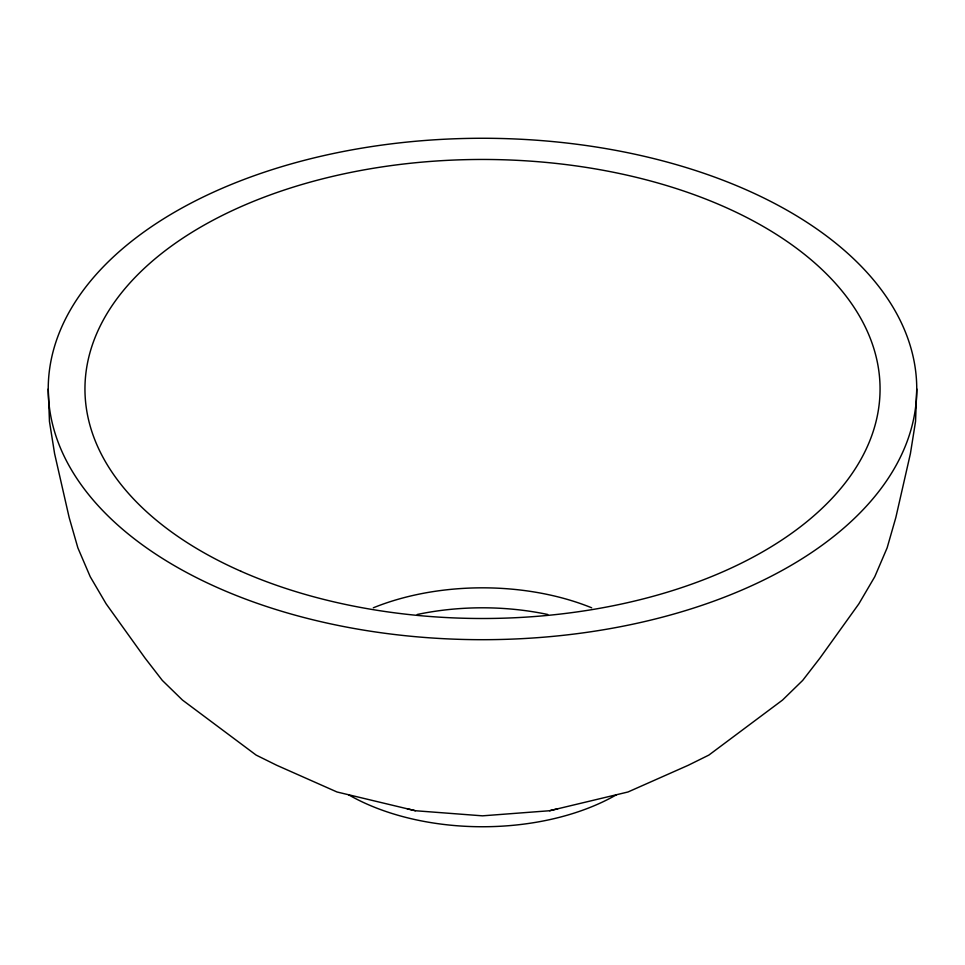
<?xml version="1.0" encoding="UTF-8"?>
<svg xmlns="http://www.w3.org/2000/svg" width="965" height="965" viewBox="0 0 965 965"><rect width="100%" height="100%" fill="white"/><g stroke="black" fill="none" stroke-linecap="round" stroke-linejoin="round"><path stroke-width="1.45" d="M916.75 388.979A434.25 250.707 0 0 1 265.375 606.104A434.25 250.707 0 0 1 265.375 171.854A434.25 250.707 0 0 1 916.75 388.979L915.544 421.44L910.405 453.647L895.822 517.59L887.125 547.879L874.773 576.72L858.874 603.825L819.948 658.082L802.675 680.422L782.531 700.059L708.865 755.088L688.25 765.281L627.986 791.988L549.616 810.733L482.5 815.835L415.384 810.733L337.014 791.988L276.75 765.281L256.135 755.088L182.469 700.059L162.325 680.422L145.052 658.082L106.126 603.825L90.228 576.72L77.876 547.879L69.178 517.59L54.595 453.647L49.456 421.44L48.25 388.979M549.616 810.733L557.806 808.767M407.194 808.767L415.384 810.733M373.31 607.805A189.598 109.467 0 0 1 591.69 607.805M616.575 794.678A189.598 109.467 0 0 1 348.425 794.678M417.206 614.5A189.598 109.467 0 0 1 547.794 614.5M240.985 571.292A397.556 229.525 0 0 0 876.739 418.581A397.556 229.525 0 0 0 329.789 177.065A397.556 229.525 0 0 0 240.985 571.292"/></g></svg>
